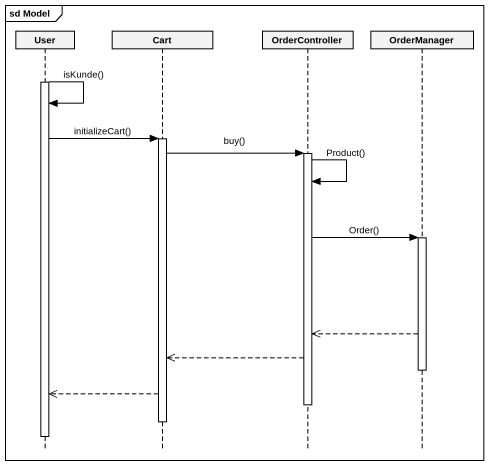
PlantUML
@startuml
mainframe sd Model
hide footbox
participant User
participant Cart
participant OrderController
participant OrderManager

activate User
User -> User : isKunde()
User -> Cart : initializeCart()
activate Cart
Cart -> OrderController : buy()
activate OrderController
OrderController -> OrderController : Product()
OrderController -> OrderManager : Order()
activate OrderManager
OrderManager -->> OrderController
OrderController -->> Cart
deactivate OrderManager
Cart -->> User
deactivate OrderController
deactivate Cart
deactivate User
@enduml
